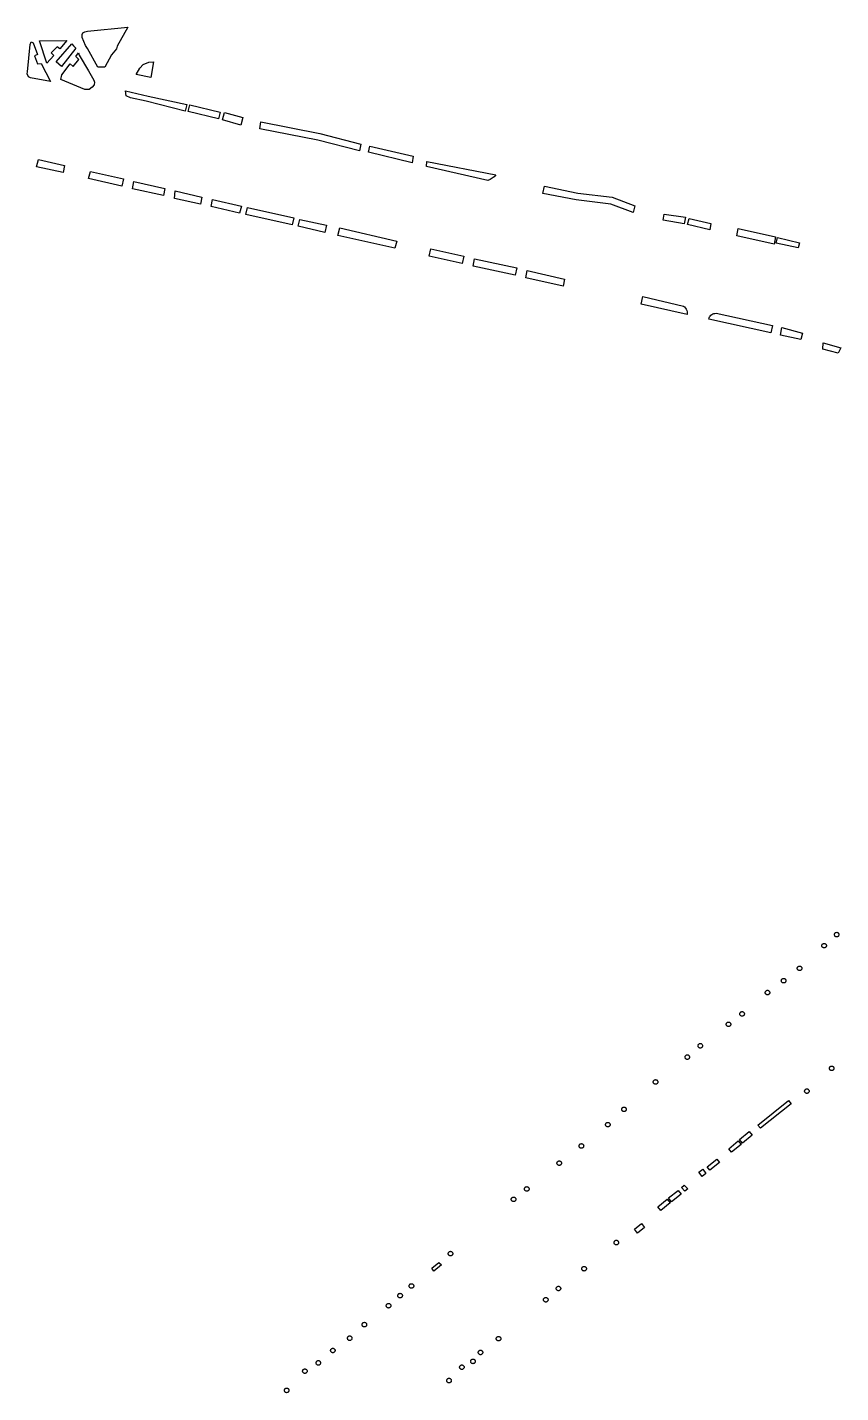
# Model space of a CAD drawing. Header units: millimetres. Extents: x 734061 to 736248, y 4017837 to 4020740.
# Drawn here: x 735691.4 to 735876.4, y 4019765.2 to 4020075.8 of the extents above; entities that cross this region are included whole.
import ezdxf

# ---------------------------------------------------------------- set-up
doc = ezdxf.new("R2010")
doc.units = ezdxf.units.MM
doc.layers.add('bolvar', color=143, linetype='Continuous', true_color=0x3faae0)

msp = doc.modelspace()

# ---------------------------------------------------------------- linework, layer by layer
at = {"layer": 'bolvar'}
for points in [[(735710.57, 4020069.54), (735709.08, 4020066.72), (735707.49, 4020066.75), (735705.09, 4020071.02), (735704.67, 4020071.7), (735703.92, 4020073.5), (735703.87, 4020074.14), (735704.07, 4020074.54), (735704.49, 4020074.8), (735705.09, 4020074.93), (735714.32, 4020075.81), (735711.88, 4020071.55), (735711.68, 4020070.95)], [(735691.49, 4020065.72), (735692.07, 4020071.92), (735692.31, 4020072.54), (735692.74, 4020072.31), (735693.75, 4020069.6), (735693.03, 4020069.3), (735693.73, 4020067.48), (735694.59, 4020067.6), (735696.72, 4020063.45), (735692.19, 4020064.3), (735691.67, 4020064.57), (735691.43, 4020065.2)], [(735697.46, 4020069.37), (735695.87, 4020067.68), (735694.2, 4020072.74), (735700.45, 4020072.79), (735698.84, 4020070.91), (735698.25, 4020071.4), (735696.83, 4020069.98)], [(735698.02, 4020067.96), (735701.58, 4020072.07), (735701.96, 4020071.61), (735702.46, 4020071.05), (735699.24, 4020066.89)], [(735702.45, 4020069.2), (735703.05, 4020069.98), (735703.2, 4020069.51), (735705.32, 4020065.94), (735706.59, 4020063.82), (735706.71, 4020063.34), (735706.67, 4020062.7), (735706.17, 4020062.21), (735705.48, 4020061.67), (735704.52, 4020061.64), (735699.08, 4020063.91), (735699.32, 4020065), (735701.19, 4020067.52), (735701.87, 4020066.91), (735703.12, 4020068.52)], [(735720.16, 4020067.94), (735719.53, 4020064.42), (735716.21, 4020065.04), (735716.99, 4020066.51), (735717.77, 4020067.32), (735719.1, 4020067.85)], [(735718.43, 4020058.99), (735714.93, 4020059.75), (735713.95, 4020060.22), (735713.78, 4020061.38), (735718.94, 4020060.13), (735727.72, 4020058.26), (735727.33, 4020056.72)], [(735735.29, 4020056.5), (735734.93, 4020055.02), (735728, 4020056.63), (735728.37, 4020058.15)], [(735740.46, 4020055.32), (735740, 4020053.55), (735735.82, 4020054.76), (735736.28, 4020056.46)], [(735767.3, 4020049.22), (735766.97, 4020047.72), (735757.51, 4020050.11), (735744.31, 4020052.73), (735744.56, 4020054.31), (735757.93, 4020051.64)], [(735779.18, 4020046.5), (735778.97, 4020045), (735769.04, 4020047.38), (735769.36, 4020048.78)], [(735699.89, 4020044.35), (735699.56, 4020042.76), (735693.55, 4020044.09), (735693.97, 4020045.71)], [(735797.99, 4020042.23), (735797.61, 4020041.81), (735797.17, 4020041.46), (735796.68, 4020041.19), (735796.15, 4020041), (735782.22, 4020044.15), (735782.29, 4020045.25)], [(735713.28, 4020041.33), (735712.92, 4020039.66), (735705.37, 4020041.39), (735705.77, 4020043)], [(735722.72, 4020039.12), (735722.4, 4020037.52), (735715.33, 4020039.1), (735715.65, 4020040.75)], [(735731.13, 4020037.2), (735730.79, 4020035.6), (735724.93, 4020036.89), (735725.08, 4020038.63)], [(735829.21, 4020033.65), (735824.15, 4020035.61), (735816.26, 4020036.57), (735808.69, 4020038.01), (735809.06, 4020039.68), (735816.59, 4020038.05), (735824.46, 4020037.14), (735829.56, 4020035.17)], [(735740.14, 4020035.15), (735739.71, 4020033.56), (735733.25, 4020035.06), (735733.57, 4020036.67)], [(735752.01, 4020032.5), (735751.64, 4020030.89), (735741.13, 4020033.26), (735741.51, 4020034.85)], [(735759.48, 4020030.82), (735759.12, 4020029.17), (735753.05, 4020030.56), (735753.39, 4020032.13)], [(735836.04, 4020031.93), (735836.28, 4020033.3), (735841.13, 4020032.59), (735840.79, 4020031.12)], [(735841.58, 4020030.95), (735841.94, 4020032.32), (735846.87, 4020031.22), (735846.64, 4020029.76)], [(735775.45, 4020027.2), (735775.01, 4020025.54), (735762.08, 4020028.48), (735762.47, 4020030.19)], [(735853.11, 4020030.04), (735861.61, 4020028.14), (735861.26, 4020026.51), (735852.8, 4020028.41)], [(735790.69, 4020023.79), (735790.35, 4020022.1), (735782.81, 4020023.78), (735783.2, 4020025.39)], [(735862.03, 4020028), (735867.01, 4020026.82), (735866.75, 4020025.62), (735861.72, 4020026.74)], [(735802.78, 4020021.07), (735802.35, 4020019.4), (735792.82, 4020021.5), (735793.13, 4020023.12)], [(735813.63, 4020018.54), (735813.27, 4020016.93), (735804.78, 4020018.79), (735805.12, 4020020.47)], [(735840.67, 4020012.38), (735840.91, 4020012.19), (735841.13, 4020011.96), (735841.3, 4020011.7), (735841.42, 4020011.41), (735841.5, 4020011.11), (735841.52, 4020010.8), (735841.49, 4020010.49), (735831, 4020012.87), (735831.39, 4020014.56)], [(735860.86, 4020007.96), (735860.5, 4020006.29), (735846.43, 4020009.44), (735846.5, 4020009.69), (735846.59, 4020009.92), (735846.73, 4020010.14), (735846.9, 4020010.32), (735847.09, 4020010.48), (735847.31, 4020010.61), (735847.55, 4020010.7), (735847.8, 4020010.74), (735848.05, 4020010.75)], [(735867.69, 4020006.27), (735867.31, 4020004.77), (735862.7, 4020005.76), (735863.04, 4020007.51)], [(735872.43, 4020004.03), (735876.4, 4020002.87), (735875.81, 4020001.72), (735872.33, 4020002.61)], [(735876.01, 4019869.43), (735876, 4019869.34), (735875.97, 4019869.26), (735875.94, 4019869.17), (735875.88, 4019869.1), (735875.82, 4019869.03), (735875.75, 4019868.98), (735875.66, 4019868.94), (735875.58, 4019868.92), (735875.49, 4019868.91), (735875.4, 4019868.92), (735875.31, 4019868.94), (735875.23, 4019868.98), (735875.15, 4019869.03), (735875.09, 4019869.1), (735875.04, 4019869.17), (735875, 4019869.26), (735874.97, 4019869.34), (735874.97, 4019869.43), (735874.97, 4019869.52), (735875, 4019869.61), (735875.04, 4019869.69), (735875.09, 4019869.77), (735875.15, 4019869.83), (735875.23, 4019869.88), (735875.31, 4019869.92), (735875.4, 4019869.94), (735875.49, 4019869.95), (735875.58, 4019869.94), (735875.66, 4019869.92), (735875.75, 4019869.88), (735875.82, 4019869.83), (735875.88, 4019869.77), (735875.94, 4019869.69), (735875.97, 4019869.61), (735876, 4019869.52)], [(735873.16, 4019866.91), (735873.15, 4019866.82), (735873.13, 4019866.73), (735873.09, 4019866.65), (735873.03, 4019866.58), (735872.97, 4019866.51), (735872.9, 4019866.46), (735872.81, 4019866.42), (735872.73, 4019866.4), (735872.64, 4019866.39), (735872.55, 4019866.4), (735872.46, 4019866.42), (735872.38, 4019866.46), (735872.3, 4019866.51), (735872.24, 4019866.58), (735872.19, 4019866.65), (735872.15, 4019866.73), (735872.13, 4019866.82), (735872.12, 4019866.91), (735872.13, 4019867), (735872.15, 4019867.09), (735872.19, 4019867.17), (735872.24, 4019867.25), (735872.3, 4019867.31), (735872.38, 4019867.36), (735872.46, 4019867.4), (735872.55, 4019867.42), (735872.64, 4019867.43), (735872.73, 4019867.42), (735872.81, 4019867.4), (735872.9, 4019867.36), (735872.97, 4019867.31), (735873.03, 4019867.25), (735873.09, 4019867.17), (735873.13, 4019867.09), (735873.15, 4019867)], [(735867.57, 4019861.75), (735867.56, 4019861.66), (735867.54, 4019861.57), (735867.5, 4019861.49), (735867.45, 4019861.42), (735867.39, 4019861.35), (735867.31, 4019861.3), (735867.23, 4019861.26), (735867.14, 4019861.24), (735867.05, 4019861.23), (735866.96, 4019861.24), (735866.87, 4019861.26), (735866.79, 4019861.3), (735866.72, 4019861.35), (735866.65, 4019861.42), (735866.6, 4019861.49), (735866.56, 4019861.57), (735866.54, 4019861.66), (735866.53, 4019861.75), (735866.54, 4019861.84), (735866.56, 4019861.93), (735866.6, 4019862.01), (735866.65, 4019862.08), (735866.72, 4019862.15), (735866.79, 4019862.2), (735866.87, 4019862.24), (735866.96, 4019862.26), (735867.05, 4019862.27), (735867.14, 4019862.26), (735867.23, 4019862.24), (735867.31, 4019862.2), (735867.39, 4019862.15), (735867.45, 4019862.08), (735867.5, 4019862.01), (735867.54, 4019861.93), (735867.56, 4019861.84)], [(735863.94, 4019858.94), (735863.93, 4019858.85), (735863.91, 4019858.76), (735863.87, 4019858.68), (735863.82, 4019858.61), (735863.75, 4019858.54), (735863.68, 4019858.49), (735863.6, 4019858.45), (735863.51, 4019858.43), (735863.42, 4019858.42), (735863.33, 4019858.43), (735863.24, 4019858.45), (735863.16, 4019858.49), (735863.09, 4019858.54), (735863.02, 4019858.61), (735862.97, 4019858.68), (735862.93, 4019858.76), (735862.91, 4019858.85), (735862.9, 4019858.94), (735862.91, 4019859.03), (735862.93, 4019859.12), (735862.97, 4019859.2), (735863.02, 4019859.27), (735863.09, 4019859.34), (735863.16, 4019859.39), (735863.24, 4019859.43), (735863.33, 4019859.45), (735863.42, 4019859.46), (735863.51, 4019859.45), (735863.6, 4019859.43), (735863.68, 4019859.39), (735863.75, 4019859.34), (735863.82, 4019859.27), (735863.87, 4019859.2), (735863.91, 4019859.12), (735863.93, 4019859.03)], [(735860.27, 4019856.24), (735860.27, 4019856.14), (735860.24, 4019856.06), (735860.2, 4019855.98), (735860.15, 4019855.9), (735860.09, 4019855.84), (735860.01, 4019855.79), (735859.93, 4019855.75), (735859.85, 4019855.72), (735859.76, 4019855.72), (735859.66, 4019855.72), (735859.58, 4019855.75), (735859.5, 4019855.79), (735859.42, 4019855.84), (735859.36, 4019855.9), (735859.31, 4019855.98), (735859.27, 4019856.06), (735859.24, 4019856.14), (735859.24, 4019856.24), (735859.24, 4019856.33), (735859.27, 4019856.41), (735859.31, 4019856.49), (735859.36, 4019856.57), (735859.42, 4019856.63), (735859.5, 4019856.69), (735859.58, 4019856.72), (735859.66, 4019856.75), (735859.76, 4019856.75), (735859.85, 4019856.75), (735859.93, 4019856.72), (735860.01, 4019856.69), (735860.09, 4019856.63), (735860.15, 4019856.57), (735860.2, 4019856.49), (735860.24, 4019856.41), (735860.27, 4019856.33)], [(735854.5, 4019851.39), (735854.5, 4019851.3), (735854.47, 4019851.21), (735854.43, 4019851.13), (735854.38, 4019851.06), (735854.32, 4019850.99), (735854.24, 4019850.94), (735854.16, 4019850.9), (735854.08, 4019850.88), (735853.99, 4019850.87), (735853.89, 4019850.88), (735853.81, 4019850.9), (735853.73, 4019850.94), (735853.65, 4019850.99), (735853.59, 4019851.06), (735853.54, 4019851.13), (735853.5, 4019851.21), (735853.47, 4019851.3), (735853.47, 4019851.39), (735853.47, 4019851.48), (735853.5, 4019851.57), (735853.54, 4019851.65), (735853.59, 4019851.72), (735853.65, 4019851.79), (735853.73, 4019851.84), (735853.81, 4019851.88), (735853.89, 4019851.9), (735853.99, 4019851.91), (735854.08, 4019851.9), (735854.16, 4019851.88), (735854.24, 4019851.84), (735854.32, 4019851.79), (735854.38, 4019851.72), (735854.43, 4019851.65), (735854.47, 4019851.57), (735854.5, 4019851.48)], [(735851.41, 4019849.02), (735851.41, 4019848.93), (735851.38, 4019848.85), (735851.34, 4019848.76), (735851.29, 4019848.69), (735851.23, 4019848.63), (735851.15, 4019848.57), (735851.07, 4019848.53), (735850.99, 4019848.51), (735850.9, 4019848.5), (735850.8, 4019848.51), (735850.72, 4019848.53), (735850.64, 4019848.57), (735850.56, 4019848.63), (735850.5, 4019848.69), (735850.45, 4019848.76), (735850.41, 4019848.85), (735850.38, 4019848.93), (735850.38, 4019849.02), (735850.38, 4019849.11), (735850.41, 4019849.2), (735850.45, 4019849.28), (735850.5, 4019849.36), (735850.56, 4019849.42), (735850.64, 4019849.47), (735850.72, 4019849.51), (735850.8, 4019849.53), (735850.9, 4019849.54), (735850.99, 4019849.53), (735851.07, 4019849.51), (735851.15, 4019849.47), (735851.23, 4019849.42), (735851.29, 4019849.36), (735851.34, 4019849.28), (735851.38, 4019849.2), (735851.41, 4019849.11)], [(735842.03, 4019841.55), (735842.02, 4019841.46), (735842, 4019841.37), (735841.96, 4019841.29), (735841.91, 4019841.21), (735841.84, 4019841.15), (735841.77, 4019841.1), (735841.69, 4019841.06), (735841.6, 4019841.04), (735841.51, 4019841.03), (735841.42, 4019841.04), (735841.33, 4019841.06), (735841.25, 4019841.1), (735841.18, 4019841.15), (735841.11, 4019841.21), (735841.06, 4019841.29), (735841.02, 4019841.37), (735841, 4019841.46), (735840.99, 4019841.55), (735841, 4019841.64), (735841.02, 4019841.73), (735841.06, 4019841.81), (735841.11, 4019841.88), (735841.18, 4019841.95), (735841.25, 4019842), (735841.33, 4019842.04), (735841.42, 4019842.06), (735841.51, 4019842.07), (735841.6, 4019842.06), (735841.69, 4019842.04), (735841.77, 4019842), (735841.84, 4019841.95), (735841.91, 4019841.88), (735841.96, 4019841.81), (735842, 4019841.73), (735842.02, 4019841.64)], [(735844.99, 4019844.13), (735844.99, 4019844.04), (735844.96, 4019843.95), (735844.92, 4019843.87), (735844.87, 4019843.79), (735844.81, 4019843.73), (735844.73, 4019843.68), (735844.65, 4019843.64), (735844.56, 4019843.62), (735844.47, 4019843.61), (735844.38, 4019843.62), (735844.3, 4019843.64), (735844.21, 4019843.68), (735844.14, 4019843.73), (735844.08, 4019843.79), (735844.02, 4019843.87), (735843.99, 4019843.95), (735843.96, 4019844.04), (735843.95, 4019844.13), (735843.96, 4019844.22), (735843.99, 4019844.3), (735844.02, 4019844.39), (735844.08, 4019844.46), (735844.14, 4019844.53), (735844.21, 4019844.58), (735844.3, 4019844.62), (735844.38, 4019844.64), (735844.47, 4019844.65), (735844.56, 4019844.64), (735844.65, 4019844.62), (735844.73, 4019844.58), (735844.81, 4019844.53), (735844.87, 4019844.46), (735844.92, 4019844.39), (735844.96, 4019844.3), (735844.99, 4019844.22)], [(735874.87, 4019839.01), (735874.87, 4019838.92), (735874.84, 4019838.83), (735874.8, 4019838.75), (735874.75, 4019838.68), (735874.69, 4019838.61), (735874.61, 4019838.56), (735874.53, 4019838.52), (735874.45, 4019838.5), (735874.35, 4019838.49), (735874.26, 4019838.5), (735874.18, 4019838.52), (735874.1, 4019838.56), (735874.02, 4019838.61), (735873.96, 4019838.68), (735873.9, 4019838.75), (735873.87, 4019838.83), (735873.84, 4019838.92), (735873.84, 4019839.01), (735873.84, 4019839.1), (735873.87, 4019839.19), (735873.9, 4019839.27), (735873.96, 4019839.34), (735874.02, 4019839.41), (735874.1, 4019839.46), (735874.18, 4019839.5), (735874.26, 4019839.52), (735874.35, 4019839.53), (735874.45, 4019839.52), (735874.53, 4019839.5), (735874.61, 4019839.46), (735874.69, 4019839.41), (735874.75, 4019839.34), (735874.8, 4019839.27), (735874.84, 4019839.19), (735874.87, 4019839.1)], [(735834.82, 4019835.91), (735834.81, 4019835.82), (735834.79, 4019835.73), (735834.75, 4019835.65), (735834.7, 4019835.57), (735834.63, 4019835.51), (735834.56, 4019835.46), (735834.48, 4019835.42), (735834.39, 4019835.4), (735834.3, 4019835.39), (735834.21, 4019835.4), (735834.12, 4019835.42), (735834.04, 4019835.46), (735833.96, 4019835.51), (735833.9, 4019835.57), (735833.85, 4019835.65), (735833.81, 4019835.73), (735833.79, 4019835.82), (735833.78, 4019835.91), (735833.79, 4019836), (735833.81, 4019836.09), (735833.85, 4019836.17), (735833.9, 4019836.24), (735833.96, 4019836.31), (735834.04, 4019836.36), (735834.12, 4019836.4), (735834.21, 4019836.42), (735834.3, 4019836.43), (735834.39, 4019836.42), (735834.48, 4019836.4), (735834.56, 4019836.36), (735834.63, 4019836.31), (735834.7, 4019836.24), (735834.75, 4019836.17), (735834.79, 4019836.09), (735834.81, 4019836)], [(735869.23, 4019833.82), (735869.22, 4019833.73), (735869.2, 4019833.64), (735869.16, 4019833.56), (735869.11, 4019833.49), (735869.04, 4019833.42), (735868.97, 4019833.37), (735868.89, 4019833.33), (735868.8, 4019833.31), (735868.71, 4019833.3), (735868.62, 4019833.31), (735868.53, 4019833.33), (735868.45, 4019833.37), (735868.37, 4019833.42), (735868.31, 4019833.49), (735868.26, 4019833.56), (735868.22, 4019833.64), (735868.2, 4019833.73), (735868.19, 4019833.82), (735868.2, 4019833.91), (735868.22, 4019834), (735868.26, 4019834.08), (735868.31, 4019834.15), (735868.37, 4019834.22), (735868.45, 4019834.27), (735868.53, 4019834.31), (735868.62, 4019834.33), (735868.71, 4019834.34), (735868.8, 4019834.33), (735868.89, 4019834.31), (735868.97, 4019834.27), (735869.04, 4019834.22), (735869.11, 4019834.15), (735869.16, 4019834.08), (735869.2, 4019834), (735869.22, 4019833.91)], [(735827.65, 4019829.68), (735827.65, 4019829.59), (735827.62, 4019829.51), (735827.58, 4019829.42), (735827.53, 4019829.35), (735827.47, 4019829.29), (735827.39, 4019829.23), (735827.31, 4019829.2), (735827.22, 4019829.17), (735827.13, 4019829.16), (735827.04, 4019829.17), (735826.96, 4019829.2), (735826.87, 4019829.23), (735826.8, 4019829.29), (735826.74, 4019829.35), (735826.68, 4019829.42), (735826.65, 4019829.51), (735826.62, 4019829.59), (735826.61, 4019829.68), (735826.62, 4019829.77), (735826.65, 4019829.86), (735826.68, 4019829.94), (735826.74, 4019830.02), (735826.8, 4019830.08), (735826.87, 4019830.13), (735826.96, 4019830.17), (735827.04, 4019830.2), (735827.13, 4019830.2), (735827.22, 4019830.2), (735827.31, 4019830.17), (735827.39, 4019830.13), (735827.47, 4019830.08), (735827.53, 4019830.02), (735827.58, 4019829.94), (735827.62, 4019829.86), (735827.65, 4019829.77)], [(735857.58, 4019826.07), (735864.55, 4019831.72), (735865.14, 4019830.93), (735858.17, 4019825.36)], [(735823.96, 4019826.2), (735823.96, 4019826.11), (735823.93, 4019826.02), (735823.89, 4019825.94), (735823.84, 4019825.86), (735823.78, 4019825.8), (735823.7, 4019825.75), (735823.62, 4019825.71), (735823.53, 4019825.68), (735823.44, 4019825.68), (735823.35, 4019825.68), (735823.27, 4019825.71), (735823.18, 4019825.75), (735823.11, 4019825.8), (735823.05, 4019825.86), (735822.99, 4019825.94), (735822.96, 4019826.02), (735822.93, 4019826.11), (735822.92, 4019826.2), (735822.93, 4019826.29), (735822.96, 4019826.37), (735822.99, 4019826.46), (735823.05, 4019826.53), (735823.11, 4019826.59), (735823.18, 4019826.65), (735823.27, 4019826.68), (735823.35, 4019826.71), (735823.44, 4019826.72), (735823.53, 4019826.71), (735823.62, 4019826.68), (735823.7, 4019826.65), (735823.78, 4019826.59), (735823.84, 4019826.53), (735823.89, 4019826.46), (735823.93, 4019826.37), (735823.96, 4019826.29)], [(735855.61, 4019824.61), (735856.29, 4019823.77), (735854.05, 4019821.96), (735853.38, 4019822.78)], [(735817.96, 4019821.35), (735817.95, 4019821.26), (735817.93, 4019821.17), (735817.89, 4019821.09), (735817.84, 4019821.01), (735817.77, 4019820.95), (735817.7, 4019820.9), (735817.62, 4019820.86), (735817.53, 4019820.84), (735817.44, 4019820.83), (735817.35, 4019820.84), (735817.26, 4019820.86), (735817.18, 4019820.9), (735817.1, 4019820.95), (735817.04, 4019821.01), (735816.99, 4019821.09), (735816.95, 4019821.17), (735816.93, 4019821.26), (735816.92, 4019821.35), (735816.93, 4019821.44), (735816.95, 4019821.53), (735816.99, 4019821.61), (735817.04, 4019821.68), (735817.1, 4019821.75), (735817.18, 4019821.8), (735817.26, 4019821.84), (735817.35, 4019821.86), (735817.44, 4019821.87), (735817.53, 4019821.86), (735817.62, 4019821.84), (735817.7, 4019821.8), (735817.77, 4019821.75), (735817.84, 4019821.68), (735817.89, 4019821.61), (735817.93, 4019821.53), (735817.95, 4019821.44)], [(735851.58, 4019819.92), (735850.98, 4019820.67), (735853.08, 4019822.53), (735853.76, 4019821.7)], [(735812.92, 4019817.44), (735812.91, 4019817.35), (735812.88, 4019817.26), (735812.85, 4019817.18), (735812.79, 4019817.1), (735812.73, 4019817.04), (735812.66, 4019816.99), (735812.57, 4019816.95), (735812.49, 4019816.92), (735812.4, 4019816.92), (735812.31, 4019816.92), (735812.22, 4019816.95), (735812.14, 4019816.99), (735812.06, 4019817.04), (735812, 4019817.1), (735811.95, 4019817.18), (735811.91, 4019817.26), (735811.88, 4019817.35), (735811.88, 4019817.44), (735811.88, 4019817.53), (735811.91, 4019817.61), (735811.95, 4019817.7), (735812, 4019817.77), (735812.06, 4019817.83), (735812.14, 4019817.89), (735812.22, 4019817.92), (735812.31, 4019817.95), (735812.4, 4019817.96), (735812.49, 4019817.95), (735812.57, 4019817.92), (735812.66, 4019817.89), (735812.73, 4019817.83), (735812.79, 4019817.77), (735812.85, 4019817.7), (735812.88, 4019817.61), (735812.91, 4019817.53)], [(735848.21, 4019818.38), (735848.81, 4019817.62), (735846.65, 4019815.83), (735846.05, 4019816.62)], [(735844.92, 4019814.38), (735844.12, 4019815.36), (735845.06, 4019816.05), (735845.76, 4019815.1)], [(735805.54, 4019811.57), (735805.53, 4019811.48), (735805.5, 4019811.39), (735805.47, 4019811.31), (735805.41, 4019811.24), (735805.35, 4019811.17), (735805.28, 4019811.12), (735805.19, 4019811.08), (735805.11, 4019811.06), (735805.02, 4019811.05), (735804.93, 4019811.06), (735804.84, 4019811.08), (735804.76, 4019811.12), (735804.68, 4019811.17), (735804.62, 4019811.24), (735804.57, 4019811.31), (735804.53, 4019811.39), (735804.51, 4019811.48), (735804.5, 4019811.57), (735804.51, 4019811.66), (735804.53, 4019811.75), (735804.57, 4019811.83), (735804.62, 4019811.9), (735804.68, 4019811.97), (735804.76, 4019812.02), (735804.84, 4019812.06), (735804.93, 4019812.08), (735805.02, 4019812.09), (735805.11, 4019812.08), (735805.19, 4019812.06), (735805.28, 4019812.02), (735805.35, 4019811.97), (735805.41, 4019811.9), (735805.47, 4019811.83), (735805.5, 4019811.75), (735805.53, 4019811.66)], [(735839.45, 4019811.25), (735840.15, 4019810.39), (735837.96, 4019808.61), (735837.28, 4019809.57)], [(735840.97, 4019811.1), (735840.18, 4019811.91), (735840.82, 4019812.46), (735841.61, 4019811.63)], [(735802.53, 4019809.21), (735802.52, 4019809.12), (735802.5, 4019809.03), (735802.46, 4019808.95), (735802.41, 4019808.88), (735802.34, 4019808.81), (735802.27, 4019808.76), (735802.19, 4019808.72), (735802.1, 4019808.7), (735802.01, 4019808.69), (735801.92, 4019808.7), (735801.83, 4019808.72), (735801.75, 4019808.76), (735801.68, 4019808.81), (735801.61, 4019808.88), (735801.56, 4019808.95), (735801.52, 4019809.03), (735801.5, 4019809.12), (735801.49, 4019809.21), (735801.5, 4019809.3), (735801.52, 4019809.39), (735801.56, 4019809.47), (735801.61, 4019809.54), (735801.68, 4019809.61), (735801.75, 4019809.66), (735801.83, 4019809.7), (735801.92, 4019809.72), (735802.01, 4019809.73), (735802.1, 4019809.72), (735802.19, 4019809.7), (735802.27, 4019809.66), (735802.34, 4019809.61), (735802.41, 4019809.54), (735802.46, 4019809.47), (735802.5, 4019809.39), (735802.52, 4019809.3)], [(735836.95, 4019809.21), (735837.61, 4019808.41), (735835.47, 4019806.67), (735834.79, 4019807.51)], [(735829.49, 4019802.4), (735831.11, 4019803.69), (735831.75, 4019802.79), (735830.17, 4019801.52)], [(735825.9, 4019799.37), (735825.89, 4019799.28), (735825.87, 4019799.19), (735825.83, 4019799.11), (735825.78, 4019799.03), (735825.72, 4019798.97), (735825.64, 4019798.92), (735825.56, 4019798.88), (735825.47, 4019798.86), (735825.38, 4019798.85), (735825.29, 4019798.86), (735825.21, 4019798.88), (735825.12, 4019798.92), (735825.05, 4019798.97), (735824.98, 4019799.03), (735824.93, 4019799.11), (735824.89, 4019799.19), (735824.87, 4019799.28), (735824.86, 4019799.37), (735824.87, 4019799.46), (735824.89, 4019799.54), (735824.93, 4019799.63), (735824.98, 4019799.7), (735825.05, 4019799.76), (735825.12, 4019799.82), (735825.21, 4019799.85), (735825.29, 4019799.88), (735825.38, 4019799.89), (735825.47, 4019799.88), (735825.56, 4019799.85), (735825.64, 4019799.82), (735825.72, 4019799.76), (735825.78, 4019799.7), (735825.83, 4019799.63), (735825.87, 4019799.54), (735825.89, 4019799.46)], [(735788.19, 4019796.86), (735788.18, 4019796.77), (735788.16, 4019796.68), (735788.12, 4019796.6), (735788.07, 4019796.53), (735788, 4019796.46), (735787.93, 4019796.41), (735787.85, 4019796.37), (735787.76, 4019796.35), (735787.67, 4019796.34), (735787.58, 4019796.35), (735787.49, 4019796.37), (735787.41, 4019796.41), (735787.34, 4019796.46), (735787.27, 4019796.53), (735787.22, 4019796.6), (735787.18, 4019796.68), (735787.16, 4019796.77), (735787.15, 4019796.86), (735787.16, 4019796.95), (735787.18, 4019797.04), (735787.22, 4019797.12), (735787.27, 4019797.19), (735787.34, 4019797.26), (735787.41, 4019797.31), (735787.49, 4019797.35), (735787.58, 4019797.37), (735787.67, 4019797.38), (735787.76, 4019797.37), (735787.85, 4019797.35), (735787.93, 4019797.31), (735788, 4019797.26), (735788.07, 4019797.19), (735788.12, 4019797.12), (735788.16, 4019797.04), (735788.18, 4019796.95)], [(735783.89, 4019792.85), (735783.46, 4019793.52), (735785, 4019794.81), (735785.61, 4019794.27)], [(735818.57, 4019793.42), (735818.56, 4019793.33), (735818.54, 4019793.25), (735818.5, 4019793.16), (735818.45, 4019793.09), (735818.38, 4019793.03), (735818.31, 4019792.97), (735818.23, 4019792.94), (735818.14, 4019792.91), (735818.05, 4019792.9), (735817.96, 4019792.91), (735817.87, 4019792.94), (735817.79, 4019792.97), (735817.72, 4019793.03), (735817.65, 4019793.09), (735817.6, 4019793.16), (735817.56, 4019793.25), (735817.54, 4019793.33), (735817.53, 4019793.42), (735817.54, 4019793.51), (735817.56, 4019793.6), (735817.6, 4019793.68), (735817.65, 4019793.76), (735817.72, 4019793.82), (735817.79, 4019793.87), (735817.87, 4019793.91), (735817.96, 4019793.94), (735818.05, 4019793.94), (735818.14, 4019793.94), (735818.23, 4019793.91), (735818.31, 4019793.87), (735818.38, 4019793.82), (735818.45, 4019793.76), (735818.5, 4019793.68), (735818.54, 4019793.6), (735818.56, 4019793.51)], [(735779.3, 4019789.5), (735779.3, 4019789.41), (735779.27, 4019789.33), (735779.24, 4019789.24), (735779.18, 4019789.17), (735779.12, 4019789.11), (735779.04, 4019789.05), (735778.96, 4019789.01), (735778.88, 4019788.99), (735778.79, 4019788.98), (735778.69, 4019788.99), (735778.61, 4019789.01), (735778.53, 4019789.05), (735778.45, 4019789.11), (735778.39, 4019789.17), (735778.34, 4019789.24), (735778.3, 4019789.33), (735778.27, 4019789.41), (735778.27, 4019789.5), (735778.27, 4019789.59), (735778.3, 4019789.68), (735778.34, 4019789.76), (735778.39, 4019789.84), (735778.45, 4019789.9), (735778.53, 4019789.95), (735778.61, 4019789.99), (735778.69, 4019790.01), (735778.79, 4019790.02), (735778.88, 4019790.01), (735778.96, 4019789.99), (735779.04, 4019789.95), (735779.12, 4019789.9), (735779.18, 4019789.84), (735779.24, 4019789.76), (735779.27, 4019789.68), (735779.3, 4019789.59)], [(735812.74, 4019788.92), (735812.73, 4019788.83), (735812.71, 4019788.75), (735812.67, 4019788.66), (735812.62, 4019788.59), (735812.55, 4019788.53), (735812.48, 4019788.47), (735812.4, 4019788.44), (735812.31, 4019788.41), (735812.22, 4019788.41), (735812.13, 4019788.41), (735812.04, 4019788.44), (735811.96, 4019788.47), (735811.89, 4019788.53), (735811.82, 4019788.59), (735811.77, 4019788.66), (735811.73, 4019788.75), (735811.71, 4019788.83), (735811.7, 4019788.92), (735811.71, 4019789.01), (735811.73, 4019789.1), (735811.77, 4019789.18), (735811.82, 4019789.26), (735811.89, 4019789.32), (735811.96, 4019789.37), (735812.04, 4019789.41), (735812.13, 4019789.44), (735812.22, 4019789.44), (735812.31, 4019789.44), (735812.4, 4019789.41), (735812.48, 4019789.37), (735812.55, 4019789.32), (735812.62, 4019789.26), (735812.67, 4019789.18), (735812.71, 4019789.1), (735812.73, 4019789.01)], [(735776.73, 4019787.31), (735776.72, 4019787.22), (735776.7, 4019787.13), (735776.66, 4019787.05), (735776.61, 4019786.97), (735776.55, 4019786.91), (735776.47, 4019786.86), (735776.39, 4019786.82), (735776.3, 4019786.8), (735776.21, 4019786.79), (735776.12, 4019786.8), (735776.03, 4019786.82), (735775.95, 4019786.86), (735775.88, 4019786.91), (735775.81, 4019786.97), (735775.76, 4019787.05), (735775.72, 4019787.13), (735775.7, 4019787.22), (735775.69, 4019787.31), (735775.7, 4019787.4), (735775.72, 4019787.49), (735775.76, 4019787.57), (735775.81, 4019787.64), (735775.88, 4019787.71), (735775.95, 4019787.76), (735776.03, 4019787.8), (735776.12, 4019787.82), (735776.21, 4019787.83), (735776.3, 4019787.82), (735776.39, 4019787.8), (735776.47, 4019787.76), (735776.55, 4019787.71), (735776.61, 4019787.64), (735776.66, 4019787.57), (735776.7, 4019787.49), (735776.72, 4019787.4)], [(735809.86, 4019786.36), (735809.85, 4019786.27), (735809.83, 4019786.19), (735809.79, 4019786.1), (735809.74, 4019786.03), (735809.67, 4019785.97), (735809.6, 4019785.91), (735809.52, 4019785.88), (735809.43, 4019785.85), (735809.34, 4019785.84), (735809.25, 4019785.85), (735809.16, 4019785.88), (735809.08, 4019785.91), (735809.01, 4019785.97), (735808.94, 4019786.03), (735808.89, 4019786.1), (735808.85, 4019786.19), (735808.83, 4019786.27), (735808.82, 4019786.36), (735808.83, 4019786.45), (735808.85, 4019786.54), (735808.89, 4019786.62), (735808.94, 4019786.7), (735809.01, 4019786.76), (735809.08, 4019786.81), (735809.16, 4019786.85), (735809.25, 4019786.88), (735809.34, 4019786.88), (735809.43, 4019786.88), (735809.52, 4019786.85), (735809.6, 4019786.81), (735809.67, 4019786.76), (735809.74, 4019786.7), (735809.79, 4019786.62), (735809.83, 4019786.54), (735809.85, 4019786.45)], [(735774.1, 4019785), (735774.09, 4019784.91), (735774.07, 4019784.82), (735774.03, 4019784.74), (735773.98, 4019784.67), (735773.91, 4019784.6), (735773.84, 4019784.55), (735773.76, 4019784.51), (735773.67, 4019784.49), (735773.58, 4019784.48), (735773.49, 4019784.49), (735773.4, 4019784.51), (735773.32, 4019784.55), (735773.24, 4019784.6), (735773.18, 4019784.67), (735773.13, 4019784.74), (735773.09, 4019784.82), (735773.07, 4019784.91), (735773.06, 4019785), (735773.07, 4019785.09), (735773.09, 4019785.18), (735773.13, 4019785.26), (735773.18, 4019785.34), (735773.24, 4019785.4), (735773.32, 4019785.45), (735773.4, 4019785.49), (735773.49, 4019785.51), (735773.58, 4019785.52), (735773.67, 4019785.51), (735773.76, 4019785.49), (735773.84, 4019785.45), (735773.91, 4019785.4), (735773.98, 4019785.34), (735774.03, 4019785.26), (735774.07, 4019785.18), (735774.09, 4019785.09)], [(735768.6, 4019780.71), (735768.6, 4019780.62), (735768.57, 4019780.53), (735768.53, 4019780.45), (735768.48, 4019780.37), (735768.42, 4019780.31), (735768.34, 4019780.26), (735768.26, 4019780.22), (735768.17, 4019780.2), (735768.08, 4019780.19), (735767.99, 4019780.2), (735767.91, 4019780.22), (735767.82, 4019780.26), (735767.75, 4019780.31), (735767.69, 4019780.37), (735767.63, 4019780.45), (735767.6, 4019780.53), (735767.57, 4019780.62), (735767.56, 4019780.71), (735767.57, 4019780.8), (735767.6, 4019780.89), (735767.63, 4019780.97), (735767.69, 4019781.04), (735767.75, 4019781.11), (735767.82, 4019781.16), (735767.91, 4019781.2), (735767.99, 4019781.22), (735768.08, 4019781.23), (735768.17, 4019781.22), (735768.26, 4019781.2), (735768.34, 4019781.16), (735768.42, 4019781.11), (735768.48, 4019781.04), (735768.53, 4019780.97), (735768.57, 4019780.89), (735768.6, 4019780.8)], [(735765.27, 4019777.62), (735765.26, 4019777.53), (735765.24, 4019777.44), (735765.2, 4019777.36), (735765.15, 4019777.28), (735765.09, 4019777.22), (735765.01, 4019777.17), (735764.93, 4019777.13), (735764.84, 4019777.1), (735764.75, 4019777.1), (735764.66, 4019777.1), (735764.58, 4019777.13), (735764.49, 4019777.17), (735764.42, 4019777.22), (735764.35, 4019777.28), (735764.3, 4019777.36), (735764.26, 4019777.44), (735764.24, 4019777.53), (735764.23, 4019777.62), (735764.24, 4019777.71), (735764.26, 4019777.79), (735764.3, 4019777.88), (735764.35, 4019777.95), (735764.42, 4019778.01), (735764.49, 4019778.07), (735764.58, 4019778.1), (735764.66, 4019778.13), (735764.75, 4019778.14), (735764.84, 4019778.13), (735764.93, 4019778.1), (735765.01, 4019778.07), (735765.09, 4019778.01), (735765.15, 4019777.95), (735765.2, 4019777.88), (735765.24, 4019777.79), (735765.26, 4019777.71)], [(735799.11, 4019777.51), (735799.11, 4019777.42), (735799.08, 4019777.33), (735799.04, 4019777.25), (735798.99, 4019777.18), (735798.93, 4019777.11), (735798.85, 4019777.06), (735798.77, 4019777.02), (735798.69, 4019777), (735798.6, 4019776.99), (735798.5, 4019777), (735798.42, 4019777.02), (735798.34, 4019777.06), (735798.26, 4019777.11), (735798.2, 4019777.18), (735798.15, 4019777.25), (735798.11, 4019777.33), (735798.08, 4019777.42), (735798.08, 4019777.51), (735798.08, 4019777.6), (735798.11, 4019777.69), (735798.15, 4019777.77), (735798.2, 4019777.85), (735798.26, 4019777.91), (735798.34, 4019777.96), (735798.42, 4019778), (735798.5, 4019778.02), (735798.6, 4019778.03), (735798.69, 4019778.02), (735798.77, 4019778), (735798.85, 4019777.96), (735798.93, 4019777.91), (735798.99, 4019777.85), (735799.04, 4019777.77), (735799.08, 4019777.69), (735799.11, 4019777.6)], [(735761.43, 4019774.83), (735761.43, 4019774.74), (735761.4, 4019774.65), (735761.36, 4019774.57), (735761.31, 4019774.49), (735761.25, 4019774.43), (735761.17, 4019774.38), (735761.09, 4019774.34), (735761, 4019774.31), (735760.91, 4019774.31), (735760.82, 4019774.31), (735760.74, 4019774.34), (735760.65, 4019774.38), (735760.58, 4019774.43), (735760.52, 4019774.49), (735760.46, 4019774.57), (735760.43, 4019774.65), (735760.4, 4019774.74), (735760.39, 4019774.83), (735760.4, 4019774.92), (735760.43, 4019775), (735760.46, 4019775.09), (735760.52, 4019775.16), (735760.58, 4019775.22), (735760.65, 4019775.28), (735760.74, 4019775.31), (735760.82, 4019775.34), (735760.91, 4019775.35), (735761, 4019775.34), (735761.09, 4019775.31), (735761.17, 4019775.28), (735761.25, 4019775.22), (735761.31, 4019775.16), (735761.36, 4019775.09), (735761.4, 4019775), (735761.43, 4019774.92)], [(735795.01, 4019774.38), (735795, 4019774.29), (735794.98, 4019774.2), (735794.94, 4019774.12), (735794.89, 4019774.05), (735794.82, 4019773.98), (735794.75, 4019773.93), (735794.67, 4019773.89), (735794.58, 4019773.87), (735794.49, 4019773.86), (735794.4, 4019773.87), (735794.31, 4019773.89), (735794.23, 4019773.93), (735794.16, 4019773.98), (735794.09, 4019774.05), (735794.04, 4019774.12), (735794, 4019774.2), (735793.98, 4019774.29), (735793.97, 4019774.38), (735793.98, 4019774.47), (735794, 4019774.56), (735794.04, 4019774.64), (735794.09, 4019774.72), (735794.16, 4019774.78), (735794.23, 4019774.83), (735794.31, 4019774.87), (735794.4, 4019774.89), (735794.49, 4019774.9), (735794.58, 4019774.89), (735794.67, 4019774.87), (735794.75, 4019774.83), (735794.82, 4019774.78), (735794.89, 4019774.72), (735794.94, 4019774.64), (735794.98, 4019774.56), (735795, 4019774.47)], [(735755.07, 4019770.13), (735755.06, 4019770.04), (735755.04, 4019769.95), (735755, 4019769.87), (735754.95, 4019769.79), (735754.88, 4019769.73), (735754.81, 4019769.68), (735754.73, 4019769.64), (735754.64, 4019769.61), (735754.55, 4019769.61), (735754.46, 4019769.61), (735754.37, 4019769.64), (735754.29, 4019769.68), (735754.22, 4019769.73), (735754.15, 4019769.79), (735754.1, 4019769.87), (735754.06, 4019769.95), (735754.04, 4019770.04), (735754.03, 4019770.13), (735754.04, 4019770.22), (735754.06, 4019770.3), (735754.1, 4019770.39), (735754.15, 4019770.46), (735754.22, 4019770.52), (735754.29, 4019770.58), (735754.37, 4019770.61), (735754.46, 4019770.64), (735754.55, 4019770.65), (735754.64, 4019770.64), (735754.73, 4019770.61), (735754.81, 4019770.58), (735754.88, 4019770.52), (735754.95, 4019770.46), (735755, 4019770.39), (735755.04, 4019770.3), (735755.06, 4019770.22)], [(735758.13, 4019772), (735758.13, 4019771.91), (735758.1, 4019771.83), (735758.06, 4019771.74), (735758.01, 4019771.67), (735757.95, 4019771.61), (735757.87, 4019771.55), (735757.79, 4019771.51), (735757.7, 4019771.49), (735757.61, 4019771.48), (735757.52, 4019771.49), (735757.44, 4019771.51), (735757.35, 4019771.55), (735757.28, 4019771.61), (735757.22, 4019771.67), (735757.16, 4019771.74), (735757.13, 4019771.83), (735757.1, 4019771.91), (735757.1, 4019772), (735757.1, 4019772.09), (735757.13, 4019772.18), (735757.16, 4019772.26), (735757.22, 4019772.34), (735757.28, 4019772.4), (735757.35, 4019772.45), (735757.44, 4019772.49), (735757.52, 4019772.51), (735757.61, 4019772.52), (735757.7, 4019772.51), (735757.79, 4019772.49), (735757.87, 4019772.45), (735757.95, 4019772.4), (735758.01, 4019772.34), (735758.06, 4019772.26), (735758.1, 4019772.18), (735758.13, 4019772.09)], [(735790.77, 4019771.02), (735790.76, 4019770.93), (735790.74, 4019770.84), (735790.7, 4019770.76), (735790.65, 4019770.69), (735790.58, 4019770.62), (735790.51, 4019770.57), (735790.43, 4019770.53), (735790.34, 4019770.51), (735790.25, 4019770.5), (735790.16, 4019770.51), (735790.07, 4019770.53), (735789.99, 4019770.57), (735789.91, 4019770.62), (735789.85, 4019770.69), (735789.8, 4019770.76), (735789.76, 4019770.84), (735789.74, 4019770.93), (735789.73, 4019771.02), (735789.74, 4019771.11), (735789.76, 4019771.2), (735789.8, 4019771.28), (735789.85, 4019771.35), (735789.91, 4019771.42), (735789.99, 4019771.47), (735790.07, 4019771.51), (735790.16, 4019771.53), (735790.25, 4019771.54), (735790.34, 4019771.53), (735790.43, 4019771.51), (735790.51, 4019771.47), (735790.58, 4019771.42), (735790.65, 4019771.35), (735790.7, 4019771.28), (735790.74, 4019771.2), (735790.76, 4019771.11)], [(735793.29, 4019772.34), (735793.28, 4019772.25), (735793.26, 4019772.16), (735793.22, 4019772.08), (735793.17, 4019772), (735793.1, 4019771.94), (735793.03, 4019771.89), (735792.95, 4019771.85), (735792.86, 4019771.83), (735792.77, 4019771.82), (735792.68, 4019771.83), (735792.59, 4019771.85), (735792.51, 4019771.89), (735792.44, 4019771.94), (735792.37, 4019772), (735792.32, 4019772.08), (735792.28, 4019772.16), (735792.26, 4019772.25), (735792.25, 4019772.34), (735792.26, 4019772.43), (735792.28, 4019772.52), (735792.32, 4019772.6), (735792.37, 4019772.67), (735792.44, 4019772.74), (735792.51, 4019772.79), (735792.59, 4019772.83), (735792.68, 4019772.85), (735792.77, 4019772.86), (735792.86, 4019772.85), (735792.95, 4019772.83), (735793.03, 4019772.79), (735793.1, 4019772.74), (735793.17, 4019772.67), (735793.22, 4019772.6), (735793.26, 4019772.52), (735793.28, 4019772.43)], [(735787.86, 4019767.98), (735787.85, 4019767.89), (735787.83, 4019767.8), (735787.79, 4019767.72), (735787.74, 4019767.65), (735787.68, 4019767.58), (735787.6, 4019767.53), (735787.52, 4019767.49), (735787.43, 4019767.47), (735787.34, 4019767.46), (735787.25, 4019767.47), (735787.16, 4019767.49), (735787.08, 4019767.53), (735787.01, 4019767.58), (735786.94, 4019767.65), (735786.89, 4019767.72), (735786.85, 4019767.8), (735786.83, 4019767.89), (735786.82, 4019767.98), (735786.83, 4019768.07), (735786.85, 4019768.16), (735786.89, 4019768.24), (735786.94, 4019768.31), (735787.01, 4019768.38), (735787.08, 4019768.43), (735787.16, 4019768.47), (735787.25, 4019768.49), (735787.34, 4019768.5), (735787.43, 4019768.49), (735787.52, 4019768.47), (735787.6, 4019768.43), (735787.68, 4019768.38), (735787.74, 4019768.31), (735787.79, 4019768.24), (735787.83, 4019768.16), (735787.85, 4019768.07)], [(735750.93, 4019765.74), (735750.92, 4019765.65), (735750.9, 4019765.56), (735750.86, 4019765.48), (735750.81, 4019765.41), (735750.74, 4019765.34), (735750.67, 4019765.29), (735750.59, 4019765.25), (735750.5, 4019765.23), (735750.41, 4019765.22), (735750.32, 4019765.23), (735750.23, 4019765.25), (735750.15, 4019765.29), (735750.07, 4019765.34), (735750.01, 4019765.41), (735749.96, 4019765.48), (735749.92, 4019765.56), (735749.9, 4019765.65), (735749.89, 4019765.74), (735749.9, 4019765.83), (735749.92, 4019765.92), (735749.96, 4019766), (735750.01, 4019766.07), (735750.07, 4019766.14), (735750.15, 4019766.19), (735750.23, 4019766.23), (735750.32, 4019766.25), (735750.41, 4019766.26), (735750.5, 4019766.25), (735750.59, 4019766.23), (735750.67, 4019766.19), (735750.74, 4019766.14), (735750.81, 4019766.07), (735750.86, 4019766), (735750.9, 4019765.92), (735750.92, 4019765.83)]]:
    msp.add_lwpolyline(points, close=True, dxfattribs=at)

doc.saveas('drawing.dxf')
